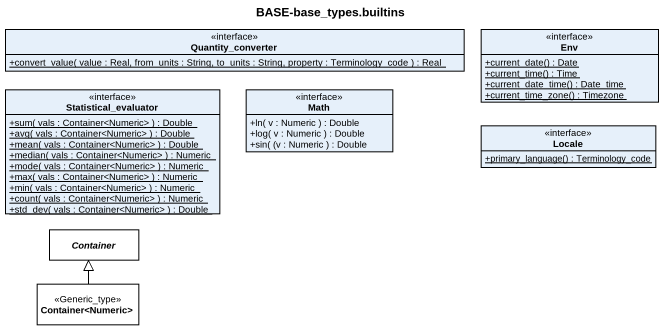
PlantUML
@startuml
title BASE-base_types.builtins
hide circle
hide empty members
skinparam classAttributeIconSize 0
interface Quantity_converter {
  {static} +convert_value( value : Real, from_units : String, to_units : String, property : Terminology_code ) : Real
}
interface Env {
  {static} +current_date() : Date
  {static} +current_time() : Time
  {static} +current_date_time() : Date_time
  {static} +current_time_zone() : Timezone
}
interface Statistical_evaluator {
  {static} +sum( vals : Container<Numeric> ) : Double
  {static} +avg( vals : Container<Numeric> ) : Double
  {static} +mean( vals : Container<Numeric> ) : Double
  {static} +median( vals : Container<Numeric> ) : Numeric
  {static} +mode( vals : Container<Numeric> ) : Numeric
  {static} +max( vals : Container<Numeric> ) : Numeric
  {static} +min( vals : Container<Numeric> ) : Numeric
  {static} +count( vals : Container<Numeric> ) : Numeric
  {static} +std_dev( vals : Container<Numeric> ) : Double
}
interface Math {
  +ln( v : Numeric ) : Double
  +log( v : Numeric ) : Double
  +sin( (v : Numeric ) : Double
}
interface Locale {
  {static} +primary_language() : Terminology_code
}
abstract class Container #FFFFFF
class "Container<Numeric>" as Container_Numeric <<Generic_type>> #FFFFFF
Container_Numeric -up-|> Container
@enduml
